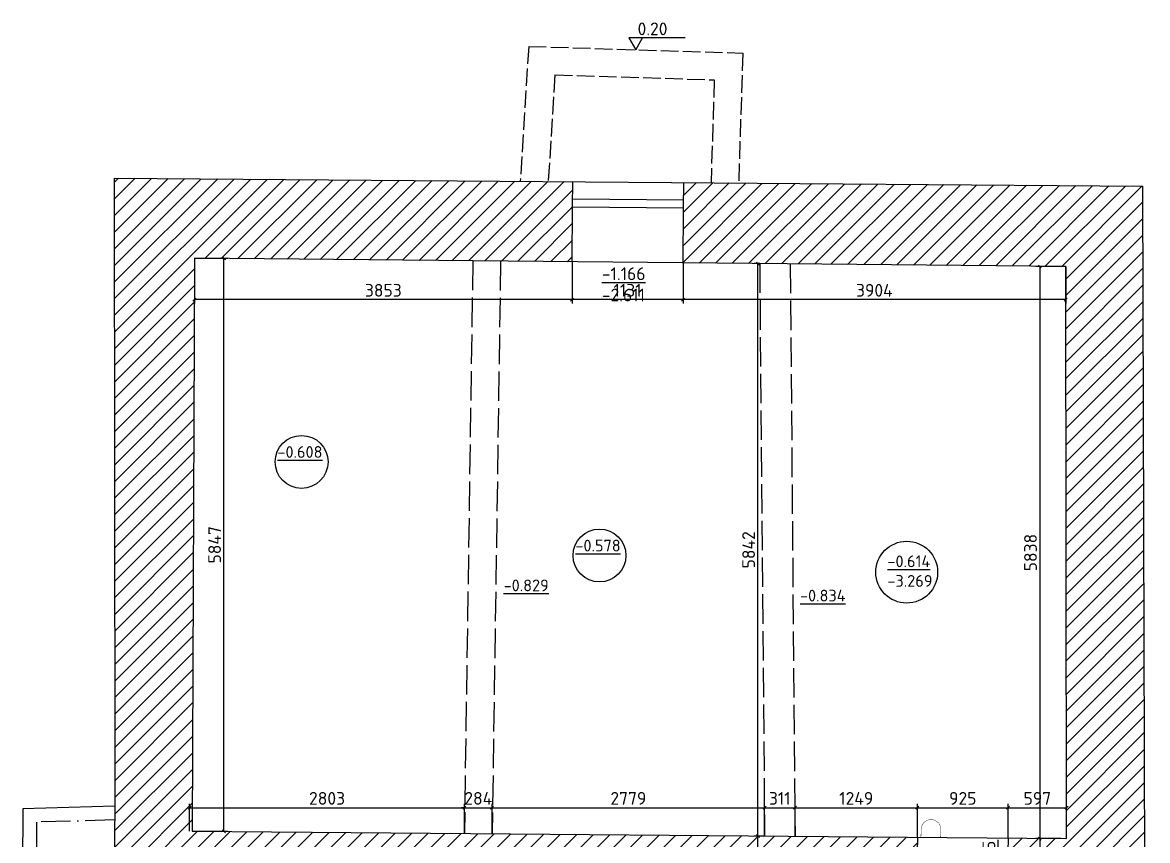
# Model space of a CAD drawing. Header units: millimetres. Extents: x 904915 to 1000606, y 1634169 to 1674089.
# Drawn here: x 905768 to 917246, y 1664175 to 1672522 of the extents above; entities that cross this region are included whole.
import ezdxf

# ---------------------------------------------------------------- set-up
doc = ezdxf.new("R2010")
doc.units = ezdxf.units.MM
for name, pattern in [('334', [5, 4, -1]), ('ACAD_ISO02W100', [15, 12, -3]), ('ACAD_ISO10W100', [18, 12, -3, 0, -3])]:
    doc.linetypes.add(name, pattern=pattern)
for name, color, linetype in [('Балки', 140, 'ACAD_ISO02W100'), ('Вентиляция', 150, 'Continuous'), ('Контур', 7, 'Continuous'), ('Отметки', 7, 'Continuous'), ('Перепад', 251, 'ACAD_ISO02W100'), ('Пожарные коммуникации', 1, 'Continuous'), ('Размеры', 224, 'Continuous'), ('Рама', 121, 'Continuous'), ('Штриховка', 252, 'Continuous')]:
    doc.layers.add(name, color=color, linetype=linetype)
doc.styles.add('ISOCPEUR', font='isocpeur.ttf')
doc.dimstyles.new('GENPLAN 1000', dxfattribs={"dimscale": 10, "dimtxt": 13, "dimasz": 3, "dimexe": 4, "dimexo": 0, "dimgap": 3, "dimtad": 1, "dimdec": 0, "dimzin": 0, "dimtxsty": 'ISOCPEUR', "dimblk1": 'OBLIQUE', "dimblk2": 'OBLIQUE', "dimsah": 1, "dimcen": -1, "dimaunit": 1, "dimadec": 3, "dimazin": 0, "dimtfac": 0.75, "dimtdec": 0, "dimtix": 1, "dimtmove": 1, "dimatfit": 3, "dimfxl": 0, "dimtvp": 0.6, "dimarcsym": 0})

# ---------------------------------------------------------------- blocks, each defined once
blk = doc.blocks.new('_Oblique')
at = {"color": 0, "linetype": 'ByBlock', "lineweight": -2}
blk.add_line((-0.5, -0.5), (0.5, 0.5), dxfattribs=at)
blk = doc.blocks.new('*D331')
at = {"layer": 'Defpoints', "color": 0, "ltscale": 0.03}
for p in [(916411, 1670032), (916147, 1664194), (916362, 1664194)]:
    blk.add_point(p, dxfattribs=at)
at = {"layer": 'Размеры', "color": 0, "lineweight": -2, "ltscale": 0.03}
for p, q in [((916411, 1670032), (916107, 1670032)), ((916147, 1670032), (916147, 1664194)), ((916362, 1664194), (916107, 1664194))]:
    blk.add_line(p, q, dxfattribs=at)
at = {"layer": 'Размеры', "color": 0, "lineweight": -2, "ltscale": 0.03, "xscale": 30, "yscale": 30, "zscale": 30}
for p, rotation in [((916147, 1670032), 90), ((916147, 1664194), 270)]:
    blk.add_blockref('_Oblique', p, dxfattribs=dict(at, rotation=rotation))
at = {"layer": 'Размеры', "color": 0, "ltscale": 0.03, "insert": (916052, 1667113), "char_height": 130, "attachment_point": 5, "rotation": 90, "style": 'ISOCPEUR'}
blk.add_mtext('5838', dxfattribs=at)
blk = doc.blocks.new('*D332')
at = {"layer": 'Defpoints', "color": 0, "ltscale": 0.03}
for p in [(916362, 1664194), (916147, 1663599), (916423, 1663599)]:
    blk.add_point(p, dxfattribs=at)
at = {"layer": 'Размеры', "color": 0, "lineweight": -2, "ltscale": 0.03}
for p, q in [((915723, 1663876), (915723, 1664183)), ((916362, 1664194), (916107, 1664194)), ((916147, 1664194), (916147, 1663599)), ((916147, 1663897), (915723, 1663876)), ((916423, 1663599), (916107, 1663599))]:
    blk.add_line(p, q, dxfattribs=at)
at = {"layer": 'Размеры', "color": 0, "lineweight": -2, "ltscale": 0.03, "xscale": 30, "yscale": 30, "zscale": 30}
for p, rotation in [((916147, 1664194), 90), ((916147, 1663599), 270)]:
    blk.add_blockref('_Oblique', p, dxfattribs=dict(at, rotation=rotation))
at = {"layer": 'Размеры', "color": 0, "ltscale": 0.03, "insert": (915628, 1664030), "char_height": 130, "attachment_point": 5, "rotation": 90, "style": 'ISOCPEUR'}
blk.add_mtext('595', dxfattribs=at)
blk = doc.blocks.new('*D349')
at = {"layer": 'Defpoints', "color": 0, "ltscale": 0.03}
for p in [(913271, 1664220), (913339, 1664220), (913427, 1663648)]:
    blk.add_point(p, dxfattribs=at)
at = {"layer": 'Размеры', "color": 0, "lineweight": -2, "ltscale": 0.03}
for p, q in [((913339, 1664220), (913231, 1664220)), ((913271, 1663648), (913271, 1664220)), ((913271, 1663934), (912992, 1663642)), ((912992, 1663642), (912992, 1663335)), ((913427, 1663648), (913231, 1663648))]:
    blk.add_line(p, q, dxfattribs=at)
at = {"layer": 'Размеры', "color": 0, "lineweight": -2, "ltscale": 0.03, "xscale": 30, "yscale": 30, "zscale": 30}
for p, rotation in [((913271, 1664220), 90), ((913271, 1663648), 270)]:
    blk.add_blockref('_Oblique', p, dxfattribs=dict(at, rotation=rotation))
at = {"layer": 'Размеры', "color": 0, "ltscale": 0.03, "insert": (912897, 1663488), "char_height": 130, "attachment_point": 5, "rotation": 90, "style": 'ISOCPEUR'}
blk.add_mtext('572', dxfattribs=at)
blk = doc.blocks.new('*D350')
at = {"layer": 'Defpoints', "color": 0, "ltscale": 0.03}
for p in [(913271, 1670062), (913289, 1670062), (913339, 1664220)]:
    blk.add_point(p, dxfattribs=at)
at = {"layer": 'Размеры', "color": 0, "lineweight": -2, "ltscale": 0.03}
for p, q in [((913289, 1670062), (913231, 1670062)), ((913271, 1664220), (913271, 1670062)), ((913339, 1664220), (913231, 1664220))]:
    blk.add_line(p, q, dxfattribs=at)
at = {"layer": 'Размеры', "color": 0, "lineweight": -2, "ltscale": 0.03, "xscale": 30, "yscale": 30, "zscale": 30}
for p, rotation in [((913271, 1670062), 90), ((913271, 1664220), 270)]:
    blk.add_blockref('_Oblique', p, dxfattribs=dict(at, rotation=rotation))
at = {"layer": 'Размеры', "color": 0, "ltscale": 0.03, "insert": (913176, 1667141), "char_height": 130, "attachment_point": 5, "rotation": 90, "style": 'ISOCPEUR'}
blk.add_mtext('5842', dxfattribs=at)
blk = doc.blocks.new('*D351')
at = {"layer": 'Defpoints', "color": 0, "ltscale": 0.03}
for p in [(912507, 1670069), (916411, 1670032), (912507, 1669694)]:
    blk.add_point(p, dxfattribs=at)
at = {"layer": 'Размеры', "color": 0, "lineweight": -2, "ltscale": 0.03}
for p, q in [((912507, 1670069), (912507, 1669654)), ((916411, 1670032), (916411, 1669654)), ((916411, 1669694), (912507, 1669694))]:
    blk.add_line(p, q, dxfattribs=at)
at = {"layer": 'Размеры', "color": 0, "lineweight": -2, "ltscale": 0.03, "xscale": 30, "yscale": 30, "zscale": 30, "rotation": 180}
blk.add_blockref('_Oblique', (912507, 1669694), dxfattribs=at)
at = {"layer": 'Размеры', "color": 0, "lineweight": -2, "ltscale": 0.03, "xscale": 30, "yscale": 30, "zscale": 30}
blk.add_blockref('_Oblique', (916411, 1669694), dxfattribs=at)
at = {"layer": 'Размеры', "color": 0, "ltscale": 0.03, "insert": (914459, 1669789), "char_height": 130, "attachment_point": 5, "style": 'ISOCPEUR'}
blk.add_mtext('3904', dxfattribs=at)
blk = doc.blocks.new('*D352')
at = {"layer": 'Defpoints', "color": 0, "ltscale": 0.03}
for p in [(911375, 1670080), (912507, 1670069), (911375, 1669694)]:
    blk.add_point(p, dxfattribs=at)
at = {"layer": 'Размеры', "color": 0, "lineweight": -2, "ltscale": 0.03}
for p, q in [((911375, 1670080), (911375, 1669654)), ((912507, 1670069), (912507, 1669654)), ((912507, 1669694), (911375, 1669694))]:
    blk.add_line(p, q, dxfattribs=at)
at = {"layer": 'Размеры', "color": 0, "lineweight": -2, "ltscale": 0.03, "xscale": 30, "yscale": 30, "zscale": 30, "rotation": 180}
blk.add_blockref('_Oblique', (911375, 1669694), dxfattribs=at)
at = {"layer": 'Размеры', "color": 0, "lineweight": -2, "ltscale": 0.03, "xscale": 30, "yscale": 30, "zscale": 30}
blk.add_blockref('_Oblique', (912507, 1669694), dxfattribs=at)
at = {"layer": 'Размеры', "color": 0, "ltscale": 0.03, "insert": (911941, 1669789), "char_height": 130, "attachment_point": 5, "style": 'ISOCPEUR'}
blk.add_mtext('1131', dxfattribs=at)
blk = doc.blocks.new('*D353')
at = {"layer": 'Defpoints', "color": 0, "ltscale": 0.03}
for p in [(907522, 1670116), (911375, 1670080), (907522, 1669694)]:
    blk.add_point(p, dxfattribs=at)
at = {"layer": 'Размеры', "color": 0, "lineweight": -2, "ltscale": 0.03}
for p, q in [((907522, 1670116), (907522, 1669654)), ((911375, 1670080), (911375, 1669654)), ((911375, 1669694), (907522, 1669694))]:
    blk.add_line(p, q, dxfattribs=at)
at = {"layer": 'Размеры', "color": 0, "lineweight": -2, "ltscale": 0.03, "xscale": 30, "yscale": 30, "zscale": 30, "rotation": 180}
blk.add_blockref('_Oblique', (907522, 1669694), dxfattribs=at)
at = {"layer": 'Размеры', "color": 0, "lineweight": -2, "ltscale": 0.03, "xscale": 30, "yscale": 30, "zscale": 30}
blk.add_blockref('_Oblique', (911375, 1669694), dxfattribs=at)
at = {"layer": 'Размеры', "color": 0, "ltscale": 0.03, "insert": (909449, 1669789), "char_height": 130, "attachment_point": 5, "style": 'ISOCPEUR'}
blk.add_mtext('3853', dxfattribs=at)
blk = doc.blocks.new('*D354')
at = {"layer": 'Defpoints', "color": 0, "ltscale": 0.03}
for p in [(910276, 1664510), (907473, 1664269), (910276, 1664246)]:
    blk.add_point(p, dxfattribs=at)
at = {"layer": 'Размеры', "color": 0, "lineweight": -2, "ltscale": 0.03}
for p, q in [((907473, 1664269), (907473, 1664550)), ((910276, 1664246), (910276, 1664550)), ((907473, 1664510), (910276, 1664510))]:
    blk.add_line(p, q, dxfattribs=at)
at = {"layer": 'Размеры', "color": 0, "lineweight": -2, "ltscale": 0.03, "xscale": 30, "yscale": 30, "zscale": 30, "rotation": 180}
blk.add_blockref('_Oblique', (907473, 1664510), dxfattribs=at)
at = {"layer": 'Размеры', "color": 0, "lineweight": -2, "ltscale": 0.03, "xscale": 30, "yscale": 30, "zscale": 30}
blk.add_blockref('_Oblique', (910276, 1664510), dxfattribs=at)
at = {"layer": 'Размеры', "color": 0, "ltscale": 0.03, "insert": (908875, 1664605), "char_height": 130, "attachment_point": 5, "style": 'ISOCPEUR'}
blk.add_mtext('2803', dxfattribs=at)
blk = doc.blocks.new('*D355')
at = {"layer": 'Defpoints', "color": 0, "ltscale": 0.03}
for p in [(910559, 1664510), (910276, 1664246), (910559, 1664243)]:
    blk.add_point(p, dxfattribs=at)
at = {"layer": 'Размеры', "color": 0, "lineweight": -2, "ltscale": 0.03}
for p, q in [((910276, 1664246), (910276, 1664550)), ((910559, 1664243), (910559, 1664550)), ((910276, 1664510), (910246, 1664510)), ((910276, 1664510), (910559, 1664510)), ((910559, 1664510), (910589, 1664510))]:
    blk.add_line(p, q, dxfattribs=at)
at = {"layer": 'Размеры', "color": 0, "lineweight": -2, "ltscale": 0.03, "xscale": 30, "yscale": 30, "zscale": 30}
blk.add_blockref('_Oblique', (910276, 1664510), dxfattribs=at)
at = {"layer": 'Размеры', "color": 0, "lineweight": -2, "ltscale": 0.03, "xscale": 30, "yscale": 30, "zscale": 30, "rotation": 180}
blk.add_blockref('_Oblique', (910559, 1664510), dxfattribs=at)
at = {"layer": 'Размеры', "color": 0, "ltscale": 0.03, "insert": (910418, 1664605), "char_height": 130, "attachment_point": 5, "style": 'ISOCPEUR'}
blk.add_mtext('284', dxfattribs=at)
blk = doc.blocks.new('*D356')
at = {"layer": 'Defpoints', "color": 0, "ltscale": 0.03}
for p in [(913339, 1664510), (910559, 1664243), (913339, 1664220)]:
    blk.add_point(p, dxfattribs=at)
at = {"layer": 'Размеры', "color": 0, "lineweight": -2, "ltscale": 0.03}
for p, q in [((910559, 1664243), (910559, 1664550)), ((913339, 1664220), (913339, 1664550)), ((910559, 1664510), (913339, 1664510))]:
    blk.add_line(p, q, dxfattribs=at)
at = {"layer": 'Размеры', "color": 0, "lineweight": -2, "ltscale": 0.03, "xscale": 30, "yscale": 30, "zscale": 30, "rotation": 180}
blk.add_blockref('_Oblique', (910559, 1664510), dxfattribs=at)
at = {"layer": 'Размеры', "color": 0, "lineweight": -2, "ltscale": 0.03, "xscale": 30, "yscale": 30, "zscale": 30}
blk.add_blockref('_Oblique', (913339, 1664510), dxfattribs=at)
at = {"layer": 'Размеры', "color": 0, "ltscale": 0.03, "insert": (911949, 1664605), "char_height": 130, "attachment_point": 5, "style": 'ISOCPEUR'}
blk.add_mtext('2779', dxfattribs=at)
blk = doc.blocks.new('*D357')
at = {"layer": 'Defpoints', "color": 0, "ltscale": 0.03}
for p in [(913650, 1664510), (913339, 1664220), (913650, 1664217)]:
    blk.add_point(p, dxfattribs=at)
at = {"layer": 'Размеры', "color": 0, "lineweight": -2, "ltscale": 0.03}
for p, q in [((913339, 1664220), (913339, 1664550)), ((913650, 1664217), (913650, 1664550)), ((913339, 1664510), (913650, 1664510))]:
    blk.add_line(p, q, dxfattribs=at)
at = {"layer": 'Размеры', "color": 0, "lineweight": -2, "ltscale": 0.03, "xscale": 30, "yscale": 30, "zscale": 30, "rotation": 180}
blk.add_blockref('_Oblique', (913339, 1664510), dxfattribs=at)
at = {"layer": 'Размеры', "color": 0, "lineweight": -2, "ltscale": 0.03, "xscale": 30, "yscale": 30, "zscale": 30}
blk.add_blockref('_Oblique', (913650, 1664510), dxfattribs=at)
at = {"layer": 'Размеры', "color": 0, "ltscale": 0.03, "insert": (913494, 1664605), "char_height": 130, "attachment_point": 5, "style": 'ISOCPEUR'}
blk.add_mtext('311', dxfattribs=at)
blk = doc.blocks.new('*D358')
at = {"layer": 'Defpoints', "color": 0, "ltscale": 0.03}
for p in [(914898, 1664510), (913650, 1664217), (914898, 1664207)]:
    blk.add_point(p, dxfattribs=at)
at = {"layer": 'Размеры', "color": 0, "lineweight": -2, "ltscale": 0.03}
for p, q in [((913650, 1664217), (913650, 1664550)), ((914898, 1664207), (914898, 1664550)), ((913650, 1664510), (914898, 1664510))]:
    blk.add_line(p, q, dxfattribs=at)
at = {"layer": 'Размеры', "color": 0, "lineweight": -2, "ltscale": 0.03, "xscale": 30, "yscale": 30, "zscale": 30, "rotation": 180}
blk.add_blockref('_Oblique', (913650, 1664510), dxfattribs=at)
at = {"layer": 'Размеры', "color": 0, "lineweight": -2, "ltscale": 0.03, "xscale": 30, "yscale": 30, "zscale": 30}
blk.add_blockref('_Oblique', (914898, 1664510), dxfattribs=at)
at = {"layer": 'Размеры', "color": 0, "ltscale": 0.03, "insert": (914274, 1664605), "char_height": 130, "attachment_point": 5, "style": 'ISOCPEUR'}
blk.add_mtext('1249', dxfattribs=at)
blk = doc.blocks.new('*D359')
at = {"layer": 'Defpoints', "color": 0, "ltscale": 0.03}
for p in [(915823, 1664510), (914898, 1664207), (915823, 1664199)]:
    blk.add_point(p, dxfattribs=at)
at = {"layer": 'Размеры', "color": 0, "lineweight": -2, "ltscale": 0.03}
for p, q in [((914898, 1664207), (914898, 1664550)), ((915823, 1664199), (915823, 1664550)), ((914898, 1664510), (915823, 1664510))]:
    blk.add_line(p, q, dxfattribs=at)
at = {"layer": 'Размеры', "color": 0, "lineweight": -2, "ltscale": 0.03, "xscale": 30, "yscale": 30, "zscale": 30, "rotation": 180}
blk.add_blockref('_Oblique', (914898, 1664510), dxfattribs=at)
at = {"layer": 'Размеры', "color": 0, "lineweight": -2, "ltscale": 0.03, "xscale": 30, "yscale": 30, "zscale": 30}
blk.add_blockref('_Oblique', (915823, 1664510), dxfattribs=at)
at = {"layer": 'Размеры', "color": 0, "ltscale": 0.03, "insert": (915361, 1664605), "char_height": 130, "attachment_point": 5, "style": 'ISOCPEUR'}
blk.add_mtext('925', dxfattribs=at)
blk = doc.blocks.new('*D360')
at = {"layer": 'Defpoints', "color": 0, "ltscale": 0.03}
for p in [(916420, 1664510), (915823, 1664199), (916420, 1664194)]:
    blk.add_point(p, dxfattribs=at)
at = {"layer": 'Размеры', "color": 0, "lineweight": -2, "ltscale": 0.03}
for p, q in [((915823, 1664199), (915823, 1664550)), ((916420, 1664194), (916420, 1664550)), ((915823, 1664510), (916420, 1664510))]:
    blk.add_line(p, q, dxfattribs=at)
at = {"layer": 'Размеры', "color": 0, "lineweight": -2, "ltscale": 0.03, "xscale": 30, "yscale": 30, "zscale": 30, "rotation": 180}
blk.add_blockref('_Oblique', (915823, 1664510), dxfattribs=at)
at = {"layer": 'Размеры', "color": 0, "lineweight": -2, "ltscale": 0.03, "xscale": 30, "yscale": 30, "zscale": 30}
blk.add_blockref('_Oblique', (916420, 1664510), dxfattribs=at)
at = {"layer": 'Размеры', "color": 0, "ltscale": 0.03, "insert": (916122, 1664605), "char_height": 130, "attachment_point": 5, "style": 'ISOCPEUR'}
blk.add_mtext('597', dxfattribs=at)
blk = doc.blocks.new('*D386')
at = {"layer": 'Defpoints', "color": 0, "ltscale": 0.03}
for p in [(907522, 1670116), (907823, 1670116), (907498, 1664269)]:
    blk.add_point(p, dxfattribs=at)
at = {"layer": 'Размеры', "color": 0, "lineweight": -2, "ltscale": 0.03}
for p, q in [((907522, 1670116), (907863, 1670116)), ((907823, 1664269), (907823, 1670116)), ((907498, 1664269), (907863, 1664269))]:
    blk.add_line(p, q, dxfattribs=at)
at = {"layer": 'Размеры', "color": 0, "lineweight": -2, "ltscale": 0.03, "xscale": 30, "yscale": 30, "zscale": 30}
for p, rotation in [((907823, 1670116), 90), ((907823, 1664269), 270)]:
    blk.add_blockref('_Oblique', p, dxfattribs=dict(at, rotation=rotation))
at = {"layer": 'Размеры', "color": 0, "ltscale": 0.03, "insert": (907728, 1667192), "char_height": 130, "attachment_point": 5, "rotation": 90, "style": 'ISOCPEUR'}
blk.add_mtext('5847', dxfattribs=at)

msp = doc.modelspace()

# ---------------------------------------------------------------- hatches: boundary and pattern name
at = {"layer": 'Штриховка', "ltscale": 0.03}
h = msp.add_hatch(dxfattribs=at)
h.set_pattern_fill('_USER', color=256, scale=120, angle=45, pattern_type=0)
h.set_pattern_definition([(45, (0, 0), (-84.852814, 84.852814), [])])
h.paths.add_polyline_path([(917196.8, 1670851.4), (912514.7, 1670888), (912512.2, 1670627.6), (912507, 1670069), (916411, 1670032.3), (916420.3, 1664193.9), (915823.1, 1664199), (915812.5, 1663610.2), (916423.4, 1663599.2), (916406.7, 1660030.7), (915588.2, 1660031.9), (915587.9, 1659835.8), (916417.2, 1659834.6), (916430.6, 1656086.5), (915962.8, 1656090.5), (915962.8, 1655497.4), (916101.6, 1655496.3), (916082, 1654324), (916663.8, 1654325.7), (916683.4, 1654485.8), (916703.8, 1654325.8), (917245.7, 1654327.4)])
h.paths.add_polyline_path([(914609.5, 1656101.9), (913973, 1656107.3), (913986.4, 1658689.5), (913371.4, 1658689.9), (913369.7, 1656127.5), (907490.2, 1656200.3), (907494.3, 1657561.5), (906669, 1657561.5), (906669, 1654341), (906679.7, 1654341), (906678.7, 1653888.3), (907081.9, 1653887.4), (907102.2, 1654047.3), (907121.9, 1653887.3), (907485.1, 1653886.5), (907488.8, 1655569.3), (914609.5, 1655508.9)])
h.paths.add_polyline_path([(913980.1, 1661469), (913439, 1661466), (913447.1, 1660013.1), (908352.5, 1660025.7), (908359.3, 1661783.9), (908224.4, 1661784.4), (908217.5, 1660026.1), (907500.6, 1660027.8), (907506.2, 1661460.4), (907101.7, 1661462), (907103.6, 1661940.6), (906943.6, 1661961.2), (907103.7, 1661980.6), (907105.4, 1662419.2), (907509.9, 1662417.7), (907514.9, 1663697.7), (908231.8, 1663691.7), (908231.2, 1663535.5), (908366.1, 1663535), (908366.7, 1663690.5), (913426.8, 1663648), (913433.7, 1662409.7), (913974.8, 1662412.7), (913967.9, 1663643.5), (914887.9, 1663626.9), (914898.3, 1664206.7), (907497.5, 1664268.9), (907522.4, 1670116), (911375.5, 1670079.7), (911380.8, 1670638.3), (911383.2, 1670896.8), (906702.9, 1670933.4), (906709.9, 1664825.9), (906692.9, 1660300.9), (906689.6, 1658811.8), (906669, 1658812.2), (906669, 1658606.4), (907497.5, 1658606.4), (907500.9, 1659723.7), (913372, 1659709.2), (913371.9, 1659569), (913991, 1659568.6), (913992.4, 1659838.1), (914729, 1659837.1), (914729.3, 1660033.1), (913988.1, 1660034.2)])
h.paths.add_polyline_path([(906891, 1662270, -1), (906931, 1662270, -1)], flags=16)
h.paths.add_polyline_path([(908363, 1662723), (908228, 1662723.5), (908226.3, 1662289.5), (908361.3, 1662289)], flags=17)

# ---------------------------------------------------------------- linework, layer by layer
at = {"layer": 'Балки', "color": 3, "ltscale": 25}
for p, q in [((910361.9, 1670089.2), (910275.8, 1664245.5)), ((910645.4, 1670086.5), (910559.3, 1664243.2)), ((913289.1, 1670061.7), (913338.8, 1664219.8)), ((913599.9, 1670058.7), (913649.6, 1664217.2))]:
    msp.add_line(p, q, dxfattribs=at)
at = {"layer": 'Вентиляция', "ltscale": 25}
for p, q in [((905769.6, 1664499.7), (905767.6, 1662937.2)), ((906708.8, 1664524.7), (905769.6, 1664499.7))]:
    msp.add_line(p, q, dxfattribs=at)
at = {"layer": 'Вентиляция', "linetype": 'ACAD_ISO10W100', "ltscale": 25}
for p, q in [((905909.4, 1664363.4), (905907.8, 1663076.4)), ((906708.2, 1664384.6), (905909.4, 1664363.4))]:
    msp.add_line(p, q, dxfattribs=at)
at = {"layer": 'Контур', "ltscale": 15}
for p, q in [((906702.9, 1670933.4), (917196.8, 1670851.4)), ((906702.9, 1670933.4), (906709.9, 1664825.9)), ((911380.8, 1670638.3), (911383.2, 1670896.8)), ((912512.2, 1670627.6), (912514.7, 1670888)), ((917245.7, 1654327.4), (917196.8, 1670851.4)), ((911375.5, 1670079.7), (911380.8, 1670638.3)), ((912507, 1670069), (912512.2, 1670627.6)), ((907522.4, 1670116), (907497.5, 1664268.9)), ((916411, 1670032.3), (907522.4, 1670116)), ((916420.3, 1664193.9), (916411, 1670032.3)), ((906709.9, 1664825.9), (906692.9, 1660300.9)), ((907497.5, 1664268.9), (916420.3, 1664193.9)), ((914898.3, 1664206.7), (914887.9, 1663626.9)), ((915823.1, 1664199), (915812.5, 1663610.2))]:
    msp.add_line(p, q, dxfattribs=at)
at = {"layer": 'Отметки', "color": 0}
msp.add_lwpolyline([(912528.2, 1672364.3), (912093.8, 1672364.3), (911954.2, 1672364.3), (912024, 1672243.4), (912093.8, 1672364.3)], dxfattribs=at)
at = {"layer": 'Отметки', "ltscale": 0.03}
for centre, radius in [((908615, 1668038, -608), 269.7), ((911655, 1667083, -578), 269.7), ((914789.1, 1666912.9, -614), 315.3)]:
    msp.add_circle(centre, radius, dxfattribs=at)
at = {"layer": 'Перепад', "linetype": '334', "ltscale": 45}
for p, q in [((910932, 1672278), (910845.6, 1670901)), ((910932, 1672278), (913116, 1672208.8)), ((913116, 1672208.8), (913074.2, 1670883.6)), ((911199.8, 1671987.5), (911131.4, 1670898.8)), ((911199.8, 1671987.5), (912825.8, 1671936.1)), ((912825.8, 1671936.1), (912792.7, 1670885.8))]:
    msp.add_line(p, q, dxfattribs=at)
at = {"layer": 'Пожарные коммуникации', "linetype": 'ACAD_ISO02W100', "ltscale": 25, "const_width": 4, "flags": 128}
msp.add_lwpolyline([(915135.3, 1664204.7), (915137.4, 1664285, 1), (914936.3, 1664290.1), (914934.1, 1664206.4)], format="xyb", dxfattribs=at)
at = {"layer": 'Рама', "ltscale": 0.03}
for p, q in [((912512.2, 1670627.6), (911380.8, 1670638.3)), ((912513, 1670707.6), (911381.5, 1670718.3))]:
    msp.add_line(p, q, dxfattribs=at)

# ---------------------------------------------------------------- texts
at = {"layer": 'Отметки', "style": 'ISOCPEUR'}
msp.add_text('0.20', height=130, rotation=360, dxfattribs=at).set_placement((912042.9, 1672391.5, 88.6))
at = {"layer": 'Отметки', "ltscale": 0.03, "style": 'ISOCPEUR'}
for s, p in [('%%u-0.608', (908369.2, 1668079.2, -608)), ('%%u-0.578', (911409.2, 1667124.2, -578))]:
    msp.add_text(s, height=120, dxfattribs=at).set_placement(p)
at = {"layer": 'Отметки', "color": 3, "ltscale": 0.03, "style": 'ISOCPEUR'}
for s, p in [('%%u-0.829', (910676.6, 1666717.9, -829)), ('%%u-0.834', (913700.6, 1666613.9, -834))]:
    msp.add_text(s, height=120, dxfattribs=at).set_placement(p)
at = {"layer": 'Отметки', "ltscale": 0.03, "attachment_point": 1, "style": 'ISOCPEUR'}
for s, insert, char_height, width in [('\\L-1.166\\l\\P-2.611', (911678.7, 1670023.1), 130, 533), ('\\L-0.614\\l\\P{\\C98;-3.269}', (914592.9, 1667083.8), 120, 540)]:
    msp.add_mtext(s, dxfattribs=dict(at, insert=insert, char_height=char_height, width=width))

# ---------------------------------------------------------------- dimensions: what is measured, and where the dimension line sits
at = {"layer": 'Размеры', "ltscale": 0.03}
for base, p1, p2, picture, middle in [((907822.9, 1670116), (907497.5, 1664268.9), (907522.4, 1670116), '*D386', (907727.9, 1667192.4)), ((913270.9, 1670061.7), (913338.8, 1664219.8), (913289.1, 1670061.7), '*D350', (913175.9, 1667140.7)), ((916146.9, 1664194.4), (916411, 1670032.3), (916362, 1664194.4), '*D331', (916051.9, 1667113.3))]:
    dim = msp.add_linear_dim(base=base, p1=p1, p2=p2, angle=90, dimstyle='GENPLAN 1000', dxfattribs=at)
    dim.commit()
    dim.dimension.update_dxf_attribs({"geometry": picture, "text_midpoint": middle})
for base, p1, p2, picture, middle in [((907522.4, 1669693.6), (911375.5, 1670079.7), (907522.4, 1670116), '*D353', (909448.9, 1669788.6)), ((911375.4979, 1669693.6261), (912506.9531, 1670069.0203), (911375.4979, 1670079.6741), '*D352', (911941.2255, 1669788.6261)), ((912507, 1669693.6), (916411, 1670032.3), (912507, 1670069), '*D351', (914459, 1669788.6)), ((910275.7874, 1664509.7777), (907473.2767, 1664269.0886), (910275.7874, 1664245.5494), '*D354', (908874.532, 1664604.7777)), ((910559.3483, 1664509.7777), (910275.7874, 1664245.5494), (910559.3483, 1664243.1677), '*D355', (910417.5678, 1664604.7777)), ((913338.7834, 1664509.7777), (910559.3483, 1664243.1677), (913338.7834, 1664219.8223), '*D356', (911949.0658, 1664604.7777)), ((913649.6, 1664509.8), (913338.8, 1664219.8), (913649.6, 1664217.2), '*D357', (913494.2, 1664604.8)), ((914898.3, 1664509.8), (913649.6, 1664217.2), (914898.3, 1664206.7), '*D358', (914273.9, 1664604.8)), ((915823.1, 1664509.8), (914898.3, 1664206.7), (915823.1, 1664199), '*D359', (915360.7, 1664604.8)), ((916420.3, 1664509.8), (915823.1, 1664199), (916420.3, 1664193.9), '*D360', (916121.7, 1664604.8))]:
    dim = msp.add_linear_dim(base=base, p1=p1, p2=p2, dimstyle='GENPLAN 1000', dxfattribs=at)
    dim.commit()
    dim.dimension.update_dxf_attribs({"geometry": picture, "text_midpoint": middle})
for base, p1, p2, picture, middle in [((913270.9, 1664219.8), (913426.8, 1663648), (913338.8, 1664219.8), '*D349', (912991.8, 1663611.7)), ((916146.9, 1663599.2), (916362, 1664194.4), (916423.4, 1663599.2), '*D332', (915722.6, 1663906.3))]:
    dim = msp.add_linear_dim(base=base, p1=p1, p2=p2, angle=90, dimstyle='GENPLAN 1000', dxfattribs=at)
    dim.commit()
    dim.dimension.update_dxf_attribs({"geometry": picture, "text_midpoint": middle, "dimtype": 160})

doc.saveas('drawing.dxf')
